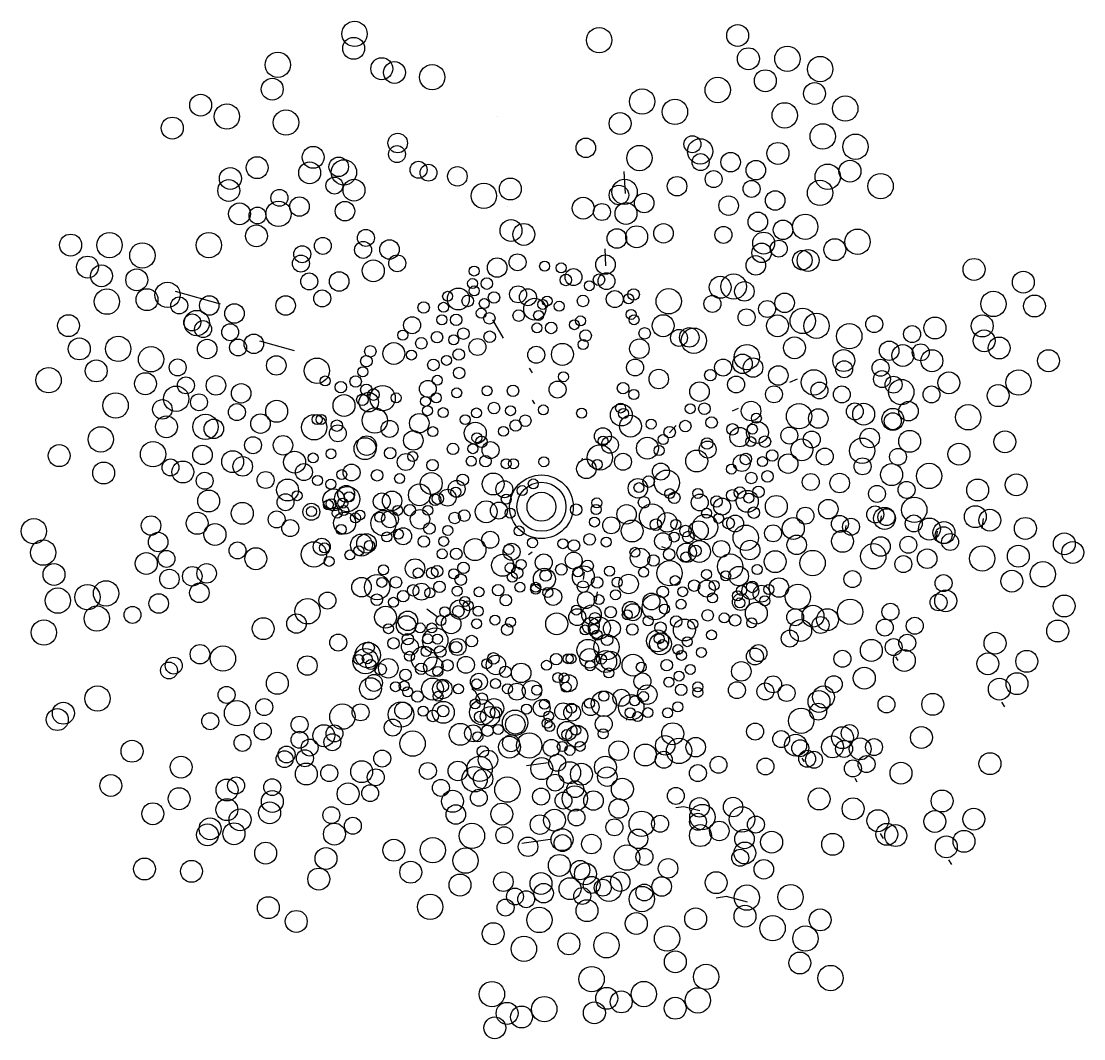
# Model space of a CAD drawing. Header units: millimetres. Extents: x 441061 to 442903, y 4515148 to 4515613.
# Drawn here: x 442387.2649 to 442387.4514, y 4515547.4728 to 4515547.6515 of the extents above; entities that cross this region are included whole.
import ezdxf

# ---------------------------------------------------------------- set-up
doc = ezdxf.new("R2010")
doc.units = ezdxf.units.MM
doc.linetypes.add('CONTINUA', pattern=[0])
doc.layers.add('01_piscinas', color=254, linetype='Continuous')

# ---------------------------------------------------------------- blocks, each defined once
blk = doc.blocks.new('A$C21391103')
at = {"layer": '01_piscinas'}
for p, q in [((152.829, 96.1433, 0), (152.8323, 96.1448, 0)), ((153.0895, 96.0377, 0), (153.0929, 96.0392, 0)), ((152.6964, 96.0217, 0), (152.6964, 96.0217, 0)), ((152.8126, 95.9886, 0), (152.8152, 95.9897, 0)), ((152.8758, 95.9128, 0), (152.8742, 95.9438, 0)), ((153.013, 95.9073, 0), (153.0156, 95.9084, 0)), ((152.7107, 95.895, 0), (152.7107, 95.895, 0)), ((152.8486, 95.8112, 0), (152.8474, 95.8351, 0)), ((152.307, 95.7576, 0), (152.244, 95.7751, 0)), ((152.7046, 95.7096, 0), (152.6899, 95.7355, 0)), ((152.4111, 95.6918, 0), (152.3626, 95.7053, 0)), ((152.7409, 95.6676, 0), (152.7451, 95.6608, 0)), ((152.9149, 95.6692, 0), (152.9149, 95.6692, 0)), ((152.9967, 95.6657, 0), (152.9983, 95.6651, 0)), ((153.1068, 95.6479, 0), (153.1175, 95.6526, 0)), ((152.7449, 95.6227, 0), (152.7481, 95.6174, 0)), ((153.0263, 95.6075, 0), (153.0345, 95.6111, 0)), ((152.9376, 95.5764, 0), (152.9471, 95.5869, 0)), ((153.0466, 95.5478, 0), (153.0481, 95.5472, 0)), ((152.8153, 95.5409, 0), (152.8144, 95.5374, 0)), ((153.2352, 95.4598, 0), (153.2336, 95.4494, 0)), ((153.3783, 95.456, 0), (153.3763, 95.4424, 0)), ((153.1855, 95.4464, 0), (153.184, 95.436, 0)), ((153.3138, 95.4386, 0), (153.3118, 95.425, 0)), ((152.7447, 95.4091, 0), (152.7397, 95.4054, 0)), ((152.9267, 95.4168, 0), (152.9316, 95.4149, 0)), ((152.8181, 95.3808, 0), (152.8166, 95.3703, 0)), ((152.8361, 95.3532, 0), (152.8341, 95.3396, 0)), ((152.5971, 95.3294, 0), (152.6116, 95.3184, 0)), ((152.9259, 95.2828, 0), (152.9209, 95.2791, 0)), ((152.9523, 95.2677, 0), (152.9473, 95.2639, 0)), ((153.2551, 95.2617, 0), (153.2583, 95.2565, 0)), ((153.4042, 95.1984, 0), (153.4084, 95.1916, 0)), ((152.7633, 95.1719, 0), (152.7625, 95.1683, 0)), ((152.8778, 95.1764, 0), (152.8769, 95.1729, 0)), ((152.7825, 95.129, 0), (152.7816, 95.1255, 0)), ((152.7369, 95.1092, 0), (152.7674, 95.1133, 0)), ((153.1238, 95.1195, 0), (153.1271, 95.1143, 0)), ((153.1979, 95.0912, 0), (153.2011, 95.086, 0)), ((153.2336, 95.0136, 0), (153.2378, 95.0068, 0)), ((152.7305, 95.0001, 0), (152.7702, 95.0055, 0)), ((153.3298, 94.9768, 0), (153.334, 94.97, 0))]:
    blk.add_line(p, q, dxfattribs=at)
at = {"layer": '01_piscinas', "elevation": 0}
for points in [[(152.6724, 95.2007), (152.6654, 95.2127), (152.6654, 95.2127), (152.66, 95.2169)], [(152.9806, 95.0454), (152.958, 95.0513), (152.958, 95.0513), (152.9465, 95.0498)], [(153.0474, 94.9172), (153.018, 94.9249), (153.018, 94.9249), (153.0031, 94.9229)]]:
    blk.add_lwpolyline(points, dxfattribs=at)
at = {"layer": '01_piscinas'}
for centre, radius in [((152.4955, 96.1371, 0), 0.0178), ((152.839, 96.1283, 0), 0.0178), ((153.0335, 96.1349, 0), 0.0154), ((152.4942, 96.1168, 0), 0.0154), ((152.3877, 96.0937, 0), 0.0178), ((153.0486, 96.1022, 0), 0.0154), ((153.1033, 96.1022, 0), 0.0178), ((152.5337, 96.0882, 0), 0.0154), ((152.5516, 96.0829, 0), 0.0154), ((153.1494, 96.0877, 0), 0.0178), ((152.6045, 96.0763, 0), 0.0178), ((153.0724, 96.0713, 0), 0.0154), ((152.3799, 96.0594, 0), 0.0154), ((153.0055, 96.0583, 0), 0.0178), ((153.1415, 96.0533, 0), 0.0154), ((152.2794, 96.037, 0), 0.0154), ((152.8994, 96.0421, 0), 0.0178), ((152.3162, 96.021, 0), 0.0178), ((152.9454, 96.0276, 0), 0.0178), ((153.0996, 96.0227, 0), 0.0178), ((153.1847, 96.0322, 0), 0.0178), ((152.3992, 96.0126, 0), 0.0178), ((152.8684, 96.0112, 0), 0.0154), ((152.2395, 96.0048, 0), 0.0154), ((153.153, 95.9931, 0), 0.0178), ((152.5561, 95.9838, 0), 0.0137), ((152.8203, 95.977, 0), 0.0137), ((152.9699, 95.9821, 0), 0.0119), ((153.199, 95.9786, 0), 0.0178), ((152.4374, 95.9637, 0), 0.0154), ((152.5551, 95.9682, 0), 0.0119), ((152.8956, 95.9627, 0), 0.0178), ((152.9808, 95.9721, 0), 0.0178), ((153.0901, 95.9692, 0), 0.0154), ((152.3587, 95.9492, 0), 0.0154), ((152.4732, 95.9504, 0), 0.0137), ((152.9815, 95.957, 0), 0.0119), ((153.0236, 95.9569, 0), 0.0137), ((152.3211, 95.9339, 0), 0.0154), ((152.4324, 95.9419, 0), 0.0154), ((152.4806, 95.9426, 0), 0.0178), ((152.5854, 95.9462, 0), 0.0119), ((152.5993, 95.9421, 0), 0.0119), ((152.6399, 95.937, 0), 0.0137), ((153.0591, 95.9457, 0), 0.0137), ((153.16, 95.9365, 0), 0.0178), ((153.1912, 95.9442, 0), 0.0154), ((152.3188, 95.917, 0), 0.0154), ((152.4672, 95.924, 0), 0.0119), ((152.4947, 95.9175, 0), 0.0154), ((152.7143, 95.9192, 0), 0.0154), ((152.8748, 95.9151, 0), 0.0178), ((152.9484, 95.9231, 0), 0.0137), ((152.9998, 95.9331, 0), 0.0119), ((153.053, 95.9193, 0), 0.0119), ((153.1492, 95.9137, 0), 0.0178), ((153.2343, 95.9232, 0), 0.0178), ((152.3899, 95.9068, 0), 0.0119), ((152.6771, 95.9096, 0), 0.0178), ((152.8668, 95.9107, 0), 0.0137), ((153.0862, 95.9031, 0), 0.0137), ((152.3887, 95.8842, 0), 0.0178), ((152.4181, 95.8945, 0), 0.0137), ((152.482, 95.888, 0), 0.0137), ((152.8165, 95.8922, 0), 0.0154), ((152.9022, 95.8995, 0), 0.0137), ((153.0208, 95.8958, 0), 0.0137), ((152.3339, 95.8843, 0), 0.0154), ((152.3592, 95.882, 0), 0.0119), ((152.8429, 95.8869, 0), 0.0119), ((152.8767, 95.8848, 0), 0.0154), ((153.0618, 95.873, 0), 0.0137), ((152.7152, 95.8608, 0), 0.0154), ((153.0972, 95.8618, 0), 0.0137), ((153.1284, 95.8661, 0), 0.0178), ((152.1514, 95.8404, 0), 0.0178), ((152.2909, 95.8403, 0), 0.0178), ((152.3577, 95.8533, 0), 0.0154), ((152.5114, 95.8504, 0), 0.0119), ((152.7332, 95.8554, 0), 0.0154), ((152.8639, 95.8496, 0), 0.0137), ((152.8917, 95.8521, 0), 0.0154), ((152.9294, 95.8569, 0), 0.0137), ((153.0135, 95.8547, 0), 0.0119), ((153.07, 95.8432, 0), 0.0154), ((153.2019, 95.8451, 0), 0.0178), ((152.0967, 95.8404, 0), 0.0154), ((152.1975, 95.8258, 0), 0.0178), ((152.4509, 95.8392, 0), 0.0119), ((152.5075, 95.8336, 0), 0.0119), ((152.5446, 95.8342, 0), 0.0137), ((153.0672, 95.8295, 0), 0.0137), ((153.0912, 95.8354, 0), 0.0119), ((153.17, 95.834, 0), 0.0154), ((152.422, 95.8275, 0), 0.0119), ((152.5555, 95.8148, 0), 0.0119), ((152.7244, 95.8162, 0), 0.0119), ((152.8479, 95.813, 0), 0.0137), ((153.1244, 95.8192, 0), 0.0137), ((153.1324, 95.8188, 0), 0.0154), ((152.1205, 95.8095, 0), 0.0154), ((152.1401, 95.7972, 0), 0.0154), ((152.4202, 95.8144, 0), 0.0119), ((152.5218, 95.8043, 0), 0.0154), ((152.6957, 95.8088, 0), 0.0137), ((152.7624, 95.8108, 0), 0.00702), ((152.7856, 95.8083, 0), 0.00702), ((153.059, 95.8119, 0), 0.0137), ((153.3655, 95.8062, 0), 0.0154), ((152.1896, 95.7915, 0), 0.0154), ((152.4318, 95.7893, 0), 0.0119), ((152.4739, 95.7893, 0), 0.0137), ((152.6635, 95.8039, 0), 0.00702), ((152.7923, 95.7914, 0), 0.00808), ((152.803, 95.7954, 0), 0.0119), ((152.8388, 95.7917, 0), 0.00808), ((152.8493, 95.7897, 0), 0.0119), ((153.0279, 95.7821, 0), 0.0178), ((153.4347, 95.7882, 0), 0.0154), ((152.2328, 95.7704, 0), 0.0178), ((152.6612, 95.7863, 0), 0.00702), ((152.6636, 95.776, 0), 0.00702), ((152.6812, 95.7863, 0), 0.00808), ((152.7251, 95.7712, 0), 0.0119), ((152.8252, 95.7832, 0), 0.00702), ((153.009, 95.7811, 0), 0.0154), ((153.043, 95.7753, 0), 0.0137), ((152.1477, 95.7609, 0), 0.0178), ((152.204, 95.7637, 0), 0.0154), ((152.2493, 95.7556, 0), 0.0119), ((152.2914, 95.7555, 0), 0.0137), ((152.3987, 95.7555, 0), 0.0137), ((152.4501, 95.7655, 0), 0.0119), ((152.6262, 95.7684, 0), 0.00702), ((152.6412, 95.7646, 0), 0.0154), ((152.6544, 95.7619, 0), 0.00808), ((152.6913, 95.7668, 0), 0.00808), ((152.7389, 95.7671, 0), 0.0119), ((152.7659, 95.7618, 0), 0.00702), ((152.8163, 95.7619, 0), 0.00808), ((152.8609, 95.7645, 0), 0.0119), ((152.8805, 95.7649, 0), 0.00702), ((152.8874, 95.771, 0), 0.00808), ((152.9367, 95.7614, 0), 0.0178), ((152.998, 95.7577, 0), 0.0119), ((153.0994, 95.7592, 0), 0.0137), ((153.3927, 95.7577, 0), 0.0178), ((153.4504, 95.7548, 0), 0.0154), ((152.3268, 95.7443, 0), 0.0137), ((152.5925, 95.7527, 0), 0.00808), ((152.6205, 95.753, 0), 0.00702), ((152.6777, 95.7582, 0), 0.00702), ((152.7485, 95.7504, 0), 0.0154), ((152.7597, 95.757, 0), 0.00702), ((152.7829, 95.7545, 0), 0.00702), ((153.0749, 95.7506, 0), 0.0119), ((152.0938, 95.7272, 0), 0.0154), ((152.2676, 95.7318, 0), 0.0119), ((152.2739, 95.7309, 0), 0.0178), ((152.5763, 95.7278, 0), 0.0119), ((152.6182, 95.7354, 0), 0.00702), ((152.6381, 95.7354, 0), 0.00808), ((152.6734, 95.7446, 0), 0.00702), ((152.6848, 95.7375, 0), 0.00808), ((152.726, 95.7413, 0), 0.00808), ((152.754, 95.7416, 0), 0.00702), ((152.8129, 95.7339, 0), 0.00702), ((152.8839, 95.743, 0), 0.00702), ((152.888, 95.7355, 0), 0.00702), ((152.9289, 95.7271, 0), 0.0154), ((153.046, 95.7389, 0), 0.0119), ((153.0895, 95.727, 0), 0.0154), ((153.1249, 95.7338, 0), 0.0178), ((153.1443, 95.727, 0), 0.0178), ((153.2253, 95.7293, 0), 0.0119), ((153.3106, 95.7239, 0), 0.0154), ((153.377, 95.7268, 0), 0.0154), ((152.2827, 95.7223, 0), 0.0119), ((152.3208, 95.7179, 0), 0.0119), ((152.6483, 95.7159, 0), 0.00808), ((152.7517, 95.724, 0), 0.00702), ((152.7716, 95.724, 0), 0.00808), ((152.8042, 95.7285, 0), 0.00702), ((152.9029, 95.7164, 0), 0.00808), ((152.9656, 95.7107, 0), 0.0137), ((152.972, 95.706, 0), 0.0178), ((153.1903, 95.7124, 0), 0.0178), ((153.2785, 95.7154, 0), 0.0119), ((152.1089, 95.6945, 0), 0.0154), ((152.1636, 95.6945, 0), 0.0178), ((152.2885, 95.6944, 0), 0.0137), ((152.3319, 95.6965, 0), 0.0119), ((152.354, 95.7017, 0), 0.0137), ((152.5632, 95.7138, 0), 0.00702), ((152.5893, 95.7024, 0), 0.00808), ((152.6113, 95.711, 0), 0.00808), ((152.6347, 95.7073, 0), 0.00702), ((152.6681, 95.6972, 0), 0.0119), ((152.6853, 95.7116, 0), 0.00808), ((152.8164, 95.7006, 0), 0.00702), ((152.82, 95.7132, 0), 0.00808), ((152.8955, 95.6948, 0), 0.0137), ((152.9511, 95.7099, 0), 0.0119), ((153.1133, 95.6961, 0), 0.0154), ((153.3797, 95.7059, 0), 0.0154), ((153.4008, 95.6958, 0), 0.0154), ((152.2097, 95.6799, 0), 0.0178), ((152.5176, 95.6911, 0), 0.00808), ((152.5506, 95.688, 0), 0.0154), ((152.5754, 95.6859, 0), 0.00702), ((152.6418, 95.6867, 0), 0.00808), ((152.7507, 95.6863, 0), 0.0119), ((152.7874, 95.6868, 0), 0.0154), ((153.0465, 95.683, 0), 0.0178), ((153.1825, 95.6781, 0), 0.0154), ((153.2463, 95.6919, 0), 0.0137), ((153.2655, 95.6852, 0), 0.0154), ((153.2906, 95.6897, 0), 0.0119), ((153.3063, 95.6779, 0), 0.0154), ((153.47, 95.6779, 0), 0.0154), ((152.1327, 95.6636, 0), 0.0154), ((152.2471, 95.6685, 0), 0.0119), ((152.3856, 95.6713, 0), 0.0137), ((152.4426, 95.6639, 0), 0.0178), ((152.5121, 95.6772, 0), 0.00808), ((152.6062, 95.672, 0), 0.00808), ((152.6247, 95.6784, 0), 0.00702), ((152.8894, 95.6684, 0), 0.0119), ((153.013, 95.6683, 0), 0.0119), ((153.0403, 95.6735, 0), 0.0137), ((153.0551, 95.6683, 0), 0.0137), ((153.1831, 95.6659, 0), 0.0119), ((153.2342, 95.6681, 0), 0.0119), ((152.0658, 95.6505, 0), 0.0178), ((152.5071, 95.6624, 0), 0.00702), ((152.6423, 95.6607, 0), 0.00808), ((152.7888, 95.6554, 0), 0.00702), ((152.9227, 95.6522, 0), 0.0137), ((152.9951, 95.6576, 0), 0.00808), ((153.0906, 95.6571, 0), 0.0137), ((153.1405, 95.6475, 0), 0.0178), ((153.2362, 95.6521, 0), 0.0119), ((153.3301, 95.6469, 0), 0.0154), ((153.428, 95.6473, 0), 0.0178), ((152.2018, 95.6456, 0), 0.0154), ((152.2587, 95.6433, 0), 0.0119), ((152.3008, 95.6433, 0), 0.0137), ((152.4542, 95.6495, 0), 0.00702), ((152.4763, 95.6407, 0), 0.00808), ((152.497, 95.6488, 0), 0.00808), ((152.5984, 95.6383, 0), 0.0119), ((152.6117, 95.6505, 0), 0.00702), ((152.7806, 95.6374, 0), 0.0119), ((152.8726, 95.6394, 0), 0.00808), ((152.9799, 95.6345, 0), 0.0137), ((153.0313, 95.6445, 0), 0.0119), ((153.1484, 95.6361, 0), 0.0119), ((153.2525, 95.6443, 0), 0.0119), ((153.2633, 95.6339, 0), 0.0178), ((152.1599, 95.615, 0), 0.0178), ((152.245, 95.6245, 0), 0.0178), ((152.3362, 95.6321, 0), 0.0137), ((152.5154, 95.6197, 0), 0.0137), ((152.512, 95.637, 0), 0.00808), ((152.5221, 95.6303, 0), 0.00808), ((152.5349, 95.6253, 0), 0.0178), ((152.5538, 95.6257, 0), 0.00702), ((152.6102, 95.6258, 0), 0.00702), ((152.6389, 95.6327, 0), 0.00702), ((152.6815, 95.6356, 0), 0.00702), ((152.718, 95.6357, 0), 0.00808), ((152.8877, 95.6305, 0), 0.00702), ((153.0845, 95.6307, 0), 0.0119), ((153.1798, 95.6305, 0), 0.0119), ((153.3057, 95.6305, 0), 0.0119), ((153.3993, 95.6289, 0), 0.0154), ((152.2256, 95.6095, 0), 0.0137), ((152.277, 95.6195, 0), 0.0119), ((152.3302, 95.6057, 0), 0.0119), ((152.3861, 95.6069, 0), 0.0154), ((152.4807, 95.615, 0), 0.0154), ((152.5065, 95.6231, 0), 0.00808), ((152.595, 95.6208, 0), 0.00702), ((152.6913, 95.6114, 0), 0.00808), ((152.8692, 95.6114, 0), 0.00702), ((152.9868, 95.6105, 0), 0.00808), ((153.0523, 95.6072, 0), 0.0137), ((153.1197, 95.5999, 0), 0.0178), ((153.1981, 95.6067, 0), 0.0119), ((153.2105, 95.6028, 0), 0.0154), ((153.2734, 95.607, 0), 0.0137), ((152.2861, 95.585, 0), 0.0178), ((152.3634, 95.5895, 0), 0.0137), ((152.5239, 95.5939, 0), 0.0178), ((152.5864, 95.5901, 0), 0.0137), ((152.5979, 95.6077, 0), 0.00702), ((152.6199, 95.605, 0), 0.00702), ((152.6666, 95.6045, 0), 0.00702), ((152.7146, 95.6077, 0), 0.00702), ((152.7606, 95.6088, 0), 0.00702), ((152.8144, 95.6042, 0), 0.00702), ((152.8701, 95.6016, 0), 0.0154), ((152.8732, 95.6038, 0), 0.00702), ((152.9669, 95.6105, 0), 0.00702), ((153.0598, 95.5972, 0), 0.00702), ((153.1467, 95.5967, 0), 0.0137), ((153.2514, 95.5955, 0), 0.0154), ((153.2513, 95.5929, 0), 0.0119), ((153.3573, 95.5984, 0), 0.0178), ((152.2313, 95.5851, 0), 0.0154), ((152.2979, 95.5822, 0), 0.0137), ((152.4388, 95.5844, 0), 0.0178), ((152.4429, 95.5953, 0), 0.00702), ((152.4486, 95.5954, 0), 0.00702), ((152.472, 95.5759, 0), 0.0119), ((152.4707, 95.5867, 0), 0.00808), ((152.5447, 95.5821, 0), 0.0119), ((152.6509, 95.5951, 0), 0.00702), ((152.665, 95.5762, 0), 0.0154), ((152.7217, 95.587, 0), 0.00808), ((152.7353, 95.5936, 0), 0.00808), ((152.883, 95.586, 0), 0.0154), ((152.9119, 95.5889, 0), 0.00702), ((152.96, 95.5861, 0), 0.00808), ((152.9969, 95.591, 0), 0.00808), ((153.0262, 95.5815, 0), 0.00808), ((153.0613, 95.5771, 0), 0.0154), ((153.0542, 95.5818, 0), 0.00702), ((152.1391, 95.5674, 0), 0.0178), ((152.395, 95.5591, 0), 0.0137), ((152.578, 95.5659, 0), 0.0137), ((152.6054, 95.5783, 0), 0.00702), ((152.6673, 95.5697, 0), 0.00702), ((152.7046, 95.5787, 0), 0.00702), ((152.8442, 95.5719, 0), 0.0119), ((152.9289, 95.5671, 0), 0.00702), ((152.938, 95.5775, 0), 0.00808), ((153.0363, 95.5706, 0), 0.0137), ((153.1061, 95.5728, 0), 0.0119), ((153.1375, 95.5672, 0), 0.0119), ((153.219, 95.5694, 0), 0.0137), ((153.2751, 95.5646, 0), 0.0154), ((153.4088, 95.564, 0), 0.0154), ((152.0807, 95.5446, 0), 0.0154), ((152.2125, 95.5465, 0), 0.0178), ((152.2819, 95.5456, 0), 0.0137), ((152.3529, 95.5591, 0), 0.0119), ((152.5102, 95.5544, 0), 0.0154), ((152.5125, 95.5586, 0), 0.0137), ((152.6337, 95.554, 0), 0.00808), ((152.6617, 95.5543, 0), 0.00702), ((152.6737, 95.564, 0), 0.00808), ((152.6865, 95.5523, 0), 0.0119), ((152.84, 95.542, 0), 0.0178), ((152.8444, 95.5651, 0), 0.00702), ((152.8542, 95.5598, 0), 0.0119), ((152.9068, 95.555, 0), 0.0154), ((152.9232, 95.5518, 0), 0.00702), ((152.9914, 95.553, 0), 0.0119), ((152.9905, 95.5617, 0), 0.00808), ((153.0519, 95.5642, 0), 0.00702), ((153.0718, 95.5642, 0), 0.00808), ((153.1237, 95.5527, 0), 0.0154), ((153.2083, 95.5515, 0), 0.0178), ((153.3443, 95.5466, 0), 0.0154), ((152.3243, 95.5361, 0), 0.0154), ((152.3384, 95.5295, 0), 0.0137), ((152.4113, 95.5354, 0), 0.0154), ((152.4373, 95.5413, 0), 0.00702), ((152.4624, 95.5472, 0), 0.00702), ((152.5454, 95.548, 0), 0.00808), ((152.5674, 95.5356, 0), 0.0119), ((152.5771, 95.5433, 0), 0.00702), ((152.6594, 95.5367, 0), 0.00702), ((152.6793, 95.5367, 0), 0.00808), ((152.7614, 95.5359, 0), 0.00702), ((152.8725, 95.536, 0), 0.0119), ((152.976, 95.537, 0), 0.0154), ((153.0393, 95.5342, 0), 0.0119), ((153.045, 95.5398, 0), 0.00808), ((153.0683, 95.5361, 0), 0.00702), ((153.0819, 95.5447, 0), 0.00808), ((153.1044, 95.5333, 0), 0.0137), ((153.1558, 95.5433, 0), 0.0119), ((153.2587, 95.5429, 0), 0.0119), ((152.1431, 95.5202, 0), 0.0154), ((152.237, 95.528, 0), 0.0119), ((152.2544, 95.5216, 0), 0.0154), ((152.4244, 95.5215, 0), 0.0119), ((152.4913, 95.5209, 0), 0.0119), ((152.605, 95.5312, 0), 0.00808), ((152.7083, 95.5332, 0), 0.00702), ((152.7188, 95.5331, 0), 0.00702), ((152.8211, 95.526, 0), 0.0137), ((152.8364, 95.5321, 0), 0.00702), ((152.9257, 95.5222, 0), 0.0119), ((153.0247, 95.5256, 0), 0.00702), ((153.209, 95.5295, 0), 0.0119), ((153.2497, 95.5179, 0), 0.0154), ((153.3024, 95.516, 0), 0.0178), ((152.285, 95.5092, 0), 0.0119), ((152.3706, 95.5103, 0), 0.0119), ((152.4435, 95.5096, 0), 0.00702), ((152.4774, 95.5179, 0), 0.00702), ((152.5271, 95.5169, 0), 0.00808), ((152.5588, 95.5123, 0), 0.00702), ((152.6032, 95.5055, 0), 0.0154), ((152.6474, 95.5106, 0), 0.00808), ((152.6902, 95.5047, 0), 0.0154), ((152.758, 95.4727, 0), 0.0447), ((152.9085, 95.5081, 0), 0.00808), ((152.9341, 95.5065, 0), 0.0178), ((153.0527, 95.5131, 0), 0.00808), ((153.0755, 95.5154, 0), 0.00808), ((153.1362, 95.5075, 0), 0.0119), ((153.1768, 95.506, 0), 0.0137), ((153.4247, 95.5035, 0), 0.0154), ((152.4014, 95.4963, 0), 0.0154), ((152.4622, 95.5044, 0), 0.00702), ((152.4852, 95.4835, 0), 0.0178), ((152.4837, 95.4909, 0), 0.0119), ((152.5866, 95.4894, 0), 0.0154), ((152.6389, 95.4979, 0), 0.0119), ((152.6376, 95.4933, 0), 0.00702), ((152.7058, 95.4973, 0), 0.0119), ((152.758, 95.4727, 0), 0.0344), ((152.7308, 95.4955, 0), 0.00702), ((152.7465, 95.5048, 0), 0.00702), ((152.8934, 95.4987, 0), 0.0137), ((152.8949, 95.4996, 0), 0.00702), ((152.9381, 95.4912, 0), 0.00702), ((152.9777, 95.4915, 0), 0.00702), ((153.0367, 95.4926, 0), 0.00808), ((153.0628, 95.4936, 0), 0.00808), ((153.2292, 95.4908, 0), 0.0119), ((153.2708, 95.4964, 0), 0.0119), ((153.3706, 95.4963, 0), 0.0154), ((152.2906, 95.4808, 0), 0.0154), ((152.3985, 95.479, 0), 0.0119), ((152.4148, 95.4883, 0), 0.00702), ((152.4664, 95.4825, 0), 0.0154), ((152.4626, 95.4768, 0), 0.00702), ((152.4789, 95.4779, 0), 0.00702), ((152.4878, 95.4867, 0), 0.00702), ((152.5337, 95.4802, 0), 0.0119), ((152.5482, 95.481, 0), 0.0137), ((152.6087, 95.4824, 0), 0.00808), ((152.6124, 95.4842, 0), 0.00808), ((152.6262, 95.4855, 0), 0.0119), ((152.7086, 95.4834, 0), 0.00702), ((152.758, 95.4727, 0), 0.0203), ((152.8356, 95.4781, 0), 0.00702), ((152.902, 95.4789, 0), 0.00808), ((152.9445, 95.4854, 0), 0.00808), ((152.9803, 95.4787, 0), 0.0119), ((153.0039, 95.4801, 0), 0.00808), ((153.0117, 95.473, 0), 0.0119), ((153.0259, 95.4887, 0), 0.00808), ((153.047, 95.4804, 0), 0.0154), ((153.0492, 95.485, 0), 0.00702), ((153.0878, 95.4732, 0), 0.0154), ((153.2816, 95.4684, 0), 0.0178), ((152.3378, 95.4635, 0), 0.0154), ((152.4348, 95.4657, 0), 0.0119), ((152.435, 95.466, 0), 0.00702), ((152.4587, 95.4753, 0), 0.00702), ((152.4712, 95.4638, 0), 0.00702), ((152.4802, 95.4674, 0), 0.00702), ((152.5561, 95.4676, 0), 0.00702), ((152.5731, 95.4678, 0), 0.00808), ((152.5874, 95.4551, 0), 0.0137), ((152.5985, 95.4677, 0), 0.00702), ((152.6496, 95.4603, 0), 0.00808), ((152.6803, 95.4657, 0), 0.0154), ((152.6982, 95.4673, 0), 0.0119), ((152.714, 95.4638, 0), 0.00702), ((152.8067, 95.4686, 0), 0.00808), ((152.8347, 95.4689, 0), 0.00702), ((152.8775, 95.4621, 0), 0.0137), ((152.9133, 95.4589, 0), 0.0178), ((152.9899, 95.4636, 0), 0.00702), ((153.0563, 95.4644, 0), 0.00808), ((153.1286, 95.4602, 0), 0.0119), ((153.1608, 95.4694, 0), 0.0137), ((153.2267, 95.462, 0), 0.0119), ((153.2398, 95.4564, 0), 0.0154), ((153.2424, 95.4581, 0), 0.0119), ((153.3673, 95.4588, 0), 0.0154), ((153.3877, 95.4538, 0), 0.0154), ((152.0451, 95.4384, 0), 0.0178), ((152.2097, 95.4463, 0), 0.0137), ((152.2745, 95.4495, 0), 0.0154), ((152.3861, 95.4549, 0), 0.0119), ((152.4052, 95.4427, 0), 0.0119), ((152.4815, 95.4498, 0), 0.0154), ((152.4967, 95.4571, 0), 0.00702), ((152.5031, 95.4611, 0), 0.00702), ((152.5362, 95.4498, 0), 0.0178), ((152.5309, 95.4581, 0), 0.00702), ((152.5453, 95.4551, 0), 0.0119), ((152.6361, 95.4569, 0), 0.00808), ((152.8324, 95.4513, 0), 0.00702), ((152.8559, 95.4466, 0), 0.0119), ((152.8853, 95.4387, 0), 0.0154), ((152.9186, 95.4475, 0), 0.00808), ((152.9347, 95.4508, 0), 0.0137), ((152.9466, 95.4479, 0), 0.00702), ((152.9877, 95.4442, 0), 0.0178), ((153.0069, 95.4564, 0), 0.00702), ((153.0208, 95.4497, 0), 0.00808), ((153.03, 95.4492, 0), 0.0119), ((153.1116, 95.4422, 0), 0.0154), ((153.1771, 95.4486, 0), 0.0119), ((153.1927, 95.4447, 0), 0.0119), ((153.2808, 95.4493, 0), 0.0119), ((153.3028, 95.4414, 0), 0.0154), ((153.4376, 95.4423, 0), 0.0154), ((152.2994, 95.4337, 0), 0.0154), ((152.4767, 95.4408, 0), 0.00702), ((152.557, 95.4342, 0), 0.00702), ((152.5636, 95.4313, 0), 0.0119), ((152.6006, 95.4422, 0), 0.00808), ((152.6264, 95.4395, 0), 0.00702), ((152.7266, 95.4387, 0), 0.00702), ((152.9602, 95.4386, 0), 0.00808), ((152.9786, 95.4392, 0), 0.0137), ((153.0448, 95.4292, 0), 0.0178), ((153.0832, 95.4354, 0), 0.0119), ((153.1808, 95.4242, 0), 0.0154), ((153.3232, 95.4364, 0), 0.0154), ((153.3228, 95.4327, 0), 0.0119), ((152.0582, 95.4083, 0), 0.0178), ((152.2197, 95.4231, 0), 0.0137), ((152.4384, 95.4058, 0), 0.0178), ((152.4494, 95.4166, 0), 0.0119), ((152.5053, 95.4189, 0), 0.0154), ((152.5122, 95.4212, 0), 0.0137), ((152.5164, 95.4183, 0), 0.00702), ((152.5408, 95.4303, 0), 0.00702), ((152.5927, 95.4238, 0), 0.00808), ((152.6207, 95.4241, 0), 0.00702), ((152.6646, 95.4125, 0), 0.0154), ((152.6861, 95.4264, 0), 0.0119), ((152.7453, 95.4221, 0), 0.00702), ((152.7881, 95.4208, 0), 0.00702), ((152.8036, 95.4183, 0), 0.00808), ((152.8256, 95.4269, 0), 0.00808), ((152.8489, 95.4232, 0), 0.00702), ((152.9287, 95.4243, 0), 0.0119), ((152.9443, 95.4302, 0), 0.00702), ((152.9642, 95.4302, 0), 0.00808), ((152.9798, 95.4098, 0), 0.0154), ((153.0104, 95.4134, 0), 0.0119), ((153.051, 95.4119, 0), 0.0137), ((153.1164, 95.4192, 0), 0.0137), ((153.2342, 95.4169, 0), 0.0137), ((153.2732, 95.4193, 0), 0.0119), ((153.3319, 95.4232, 0), 0.0119), ((153.4923, 95.4206, 0), 0.0154), ((153.5041, 95.4084, 0), 0.0154), ((152.2314, 95.3995, 0), 0.0119), ((152.3311, 95.4114, 0), 0.0119), ((152.3568, 95.3997, 0), 0.0154), ((152.4533, 95.4149, 0), 0.00702), ((152.489, 95.405, 0), 0.00702), ((152.5016, 95.411, 0), 0.00702), ((152.6184, 95.4065, 0), 0.00702), ((152.6383, 95.4065, 0), 0.00808), ((152.716, 95.4095, 0), 0.0119), ((152.712, 95.4128, 0), 0.00702), ((152.8032, 95.3971, 0), 0.0119), ((152.8893, 95.4087, 0), 0.00702), ((152.8964, 95.4008, 0), 0.0137), ((152.9374, 95.4058, 0), 0.00808), ((152.9619, 95.4081, 0), 0.0137), ((152.9608, 95.4022, 0), 0.00702), ((152.9743, 95.4107, 0), 0.00808), ((153.0862, 95.3956, 0), 0.0154), ((153.1388, 95.3937, 0), 0.0178), ((153.224, 95.4031, 0), 0.0178), ((153.2997, 95.3997, 0), 0.0137), ((153.377, 95.4001, 0), 0.0178), ((153.4277, 95.4032, 0), 0.0154), ((152.203, 95.393, 0), 0.0154), ((152.4597, 95.396, 0), 0.00702), ((152.5804, 95.3858, 0), 0.0137), ((152.6485, 95.387, 0), 0.00808), ((152.7034, 95.3905, 0), 0.0154), ((152.7141, 95.3868, 0), 0.00702), ((152.7294, 95.3917, 0), 0.00702), ((152.7612, 95.3945, 0), 0.0119), ((152.8228, 95.3896, 0), 0.00808), ((152.9154, 95.3972, 0), 0.00808), ((152.9379, 95.3793, 0), 0.0178), ((153.023, 95.3887, 0), 0.0178), ((153.2662, 95.3922, 0), 0.0119), ((153.4622, 95.3778, 0), 0.0178), ((152.0734, 95.3776, 0), 0.0154), ((152.2355, 95.3712, 0), 0.0137), ((152.2676, 95.375, 0), 0.0137), ((152.2877, 95.3791, 0), 0.0137), ((152.536, 95.3841, 0), 0.00702), ((152.5847, 95.3797, 0), 0.00702), ((152.6046, 95.3797, 0), 0.00808), ((152.6115, 95.3821, 0), 0.00808), ((152.6349, 95.3785, 0), 0.00702), ((152.717, 95.3737, 0), 0.00702), ((152.7239, 95.3798, 0), 0.00808), ((152.7621, 95.371, 0), 0.0154), ((152.7639, 95.3761, 0), 0.00808), ((152.7859, 95.3847, 0), 0.00808), ((152.8168, 95.3744, 0), 0.0154), ((152.8092, 95.3811, 0), 0.00702), ((152.8536, 95.3822, 0), 0.00702), ((152.9015, 95.3807, 0), 0.00702), ((152.9898, 95.3777, 0), 0.00702), ((153.0167, 95.3757, 0), 0.00702), ((153.035, 95.3753, 0), 0.0137), ((153.0609, 95.3845, 0), 0.00702), ((153.1947, 95.3711, 0), 0.0119), ((153.4186, 95.3681, 0), 0.0154), ((152.1465, 95.351, 0), 0.0178), ((152.2776, 95.3518, 0), 0.0137), ((152.5053, 95.3597, 0), 0.0137), ((152.5272, 95.3598, 0), 0.0178), ((152.5337, 95.3665, 0), 0.00702), ((152.5536, 95.3665, 0), 0.00808), ((152.5895, 95.3534, 0), 0.0119), ((152.6147, 95.3602, 0), 0.00808), ((152.6446, 95.3703, 0), 0.00808), ((152.7278, 95.3597, 0), 0.00702), ((152.7498, 95.3569, 0), 0.00702), ((152.7499, 95.3596, 0), 0.00702), ((152.8163, 95.3604, 0), 0.00808), ((152.8363, 95.3664, 0), 0.00808), ((152.8643, 95.3667, 0), 0.00702), ((152.8804, 95.3642, 0), 0.0137), ((152.9456, 95.3689, 0), 0.00702), ((152.9725, 95.3619, 0), 0.00808), ((152.9901, 95.3577, 0), 0.0119), ((153.0005, 95.3623, 0), 0.00702), ((153.0513, 95.3545, 0), 0.0119), ((153.054, 95.3601, 0), 0.00808), ((153.0915, 95.3592, 0), 0.0137), ((153.3227, 95.3655, 0), 0.0119), ((152.0788, 95.3408, 0), 0.0178), ((152.1204, 95.3457, 0), 0.0178), ((152.2205, 95.3368, 0), 0.0137), ((152.4574, 95.3409, 0), 0.0119), ((152.5268, 95.3421, 0), 0.00808), ((152.5637, 95.347, 0), 0.00808), ((152.5778, 95.3553, 0), 0.00808), ((152.6011, 95.3517, 0), 0.00702), ((152.6397, 95.3542, 0), 0.00702), ((152.6703, 95.353, 0), 0.00702), ((152.6972, 95.3555, 0), 0.00808), ((152.708, 95.3414, 0), 0.00808), ((152.7669, 95.3524, 0), 0.00702), ((152.7745, 95.3461, 0), 0.0119), ((152.8205, 95.3416, 0), 0.0119), ((152.8388, 95.3422, 0), 0.00702), ((152.862, 95.3491, 0), 0.00702), ((152.9171, 95.3317, 0), 0.0178), ((152.9124, 95.3396, 0), 0.0119), ((152.9283, 95.3531, 0), 0.00808), ((152.9563, 95.3534, 0), 0.00702), ((152.9982, 95.3446, 0), 0.00702), ((153.0332, 95.3476, 0), 0.00702), ((153.038, 95.3389, 0), 0.0119), ((153.039, 95.3552, 0), 0.00702), ((153.067, 95.3506, 0), 0.0119), ((153.0774, 95.3565, 0), 0.00702), ((153.1181, 95.3461, 0), 0.0178), ((153.3157, 95.3384, 0), 0.0119), ((153.3257, 95.3406, 0), 0.0154), ((152.4295, 95.3258, 0), 0.0178), ((152.5501, 95.3385, 0), 0.00702), ((152.6433, 95.3282, 0), 0.0137), ((152.6505, 95.3397, 0), 0.00702), ((152.6551, 95.3337, 0), 0.00702), ((152.807, 95.3275, 0), 0.00702), ((152.8282, 95.321, 0), 0.0137), ((152.8835, 95.3278, 0), 0.0119), ((152.8865, 95.3245, 0), 0.0119), ((152.9308, 95.329, 0), 0.00702), ((152.954, 95.3358, 0), 0.00702), ((153.0367, 95.3376, 0), 0.00702), ((153.0597, 95.3232, 0), 0.0154), ((153.0717, 95.3406, 0), 0.00702), ((153.1393, 95.319, 0), 0.0154), ((153.1915, 95.3251, 0), 0.0178), ((153.248, 95.3252, 0), 0.0119), ((153.4921, 95.3333, 0), 0.0154), ((152.1335, 95.3156, 0), 0.0178), ((152.1836, 95.3208, 0), 0.0119), ((152.4139, 95.3086, 0), 0.0137), ((152.539, 95.3176, 0), 0.0154), ((152.5679, 95.3059, 0), 0.0137), ((152.5703, 95.3124, 0), 0.0137), ((152.6168, 95.3129, 0), 0.00702), ((152.6222, 95.3251, 0), 0.00702), ((152.6312, 95.3081, 0), 0.0137), ((152.6412, 95.3257, 0), 0.00808), ((152.6692, 95.326, 0), 0.00702), ((152.6927, 95.3135, 0), 0.00702), ((152.7794, 95.3082, 0), 0.0154), ((152.8082, 95.3176, 0), 0.0119), ((152.8332, 95.316, 0), 0.00808), ((152.8552, 95.3247, 0), 0.00808), ((152.8785, 95.321, 0), 0.00702), ((152.9079, 95.3124, 0), 0.00702), ((152.9472, 95.3114, 0), 0.00808), ((152.9914, 95.3202, 0), 0.00808), ((153.0147, 95.3166, 0), 0.00702), ((153.0299, 95.3132, 0), 0.00808), ((153.1143, 95.3175, 0), 0.0119), ((153.1596, 95.314, 0), 0.0154), ((152.0592, 95.296, 0), 0.0178), ((152.3672, 95.3014, 0), 0.0154), ((152.5431, 95.3014, 0), 0.00702), ((152.5875, 95.3025, 0), 0.00702), ((152.6039, 95.3024, 0), 0.00702), ((152.6669, 95.3084, 0), 0.00702), ((152.7098, 95.3001, 0), 0.00808), ((152.7147, 95.3107, 0), 0.00702), ((152.8192, 95.2996, 0), 0.00702), ((152.8273, 95.3054, 0), 0.0119), ((152.8393, 95.3023, 0), 0.0154), ((152.8313, 95.3005, 0), 0.00702), ((152.8569, 95.3015, 0), 0.0119), ((152.8856, 95.3003, 0), 0.00808), ((152.9252, 95.3028, 0), 0.00808), ((152.9587, 95.2996, 0), 0.0154), ((152.9705, 95.3078, 0), 0.00702), ((153.0532, 95.3096, 0), 0.00702), ((153.122, 95.2988, 0), 0.0154), ((153.15, 95.3066, 0), 0.0119), ((153.2402, 95.303, 0), 0.0119), ((153.2822, 95.3056, 0), 0.0119), ((153.483, 95.2982, 0), 0.0154), ((152.4726, 95.2819, 0), 0.0119), ((152.5702, 95.2868, 0), 0.00808), ((152.6089, 95.2849, 0), 0.0178), ((152.5983, 95.2871, 0), 0.00702), ((152.6119, 95.2868, 0), 0.00702), ((152.66, 95.284, 0), 0.00808), ((152.8362, 95.2924, 0), 0.00702), ((152.8493, 95.2754, 0), 0.0178), ((152.8501, 95.2857, 0), 0.00808), ((152.9211, 95.2844, 0), 0.0154), ((152.9251, 95.2801, 0), 0.0154), ((152.9233, 95.2873, 0), 0.00702), ((152.9628, 95.2831, 0), 0.00702), ((152.9969, 95.2926, 0), 0.00702), ((153.1067, 95.2875, 0), 0.0119), ((153.2717, 95.2816, 0), 0.0119), ((153.395, 95.281, 0), 0.0154), ((152.2784, 95.2655, 0), 0.0137), ((152.3107, 95.2594, 0), 0.0178), ((152.514, 95.2644, 0), 0.0178), ((152.5152, 95.2747, 0), 0.00808), ((152.5502, 95.2808, 0), 0.00808), ((152.5733, 95.2761, 0), 0.0119), ((152.5931, 95.2588, 0), 0.0178), ((152.596, 95.2694, 0), 0.00702), ((152.6159, 95.2694, 0), 0.00808), ((152.6403, 95.2757, 0), 0.0119), ((152.638, 95.2754, 0), 0.00808), ((152.8232, 95.271, 0), 0.0154), ((152.9282, 95.2791, 0), 0.00702), ((152.9497, 95.2721, 0), 0.00702), ((152.9825, 95.268, 0), 0.00702), ((153.0627, 95.2671, 0), 0.0119), ((153.2212, 95.2709, 0), 0.0154), ((153.2526, 95.2756, 0), 0.0119), ((152.2415, 95.2495, 0), 0.0119), ((152.4292, 95.2496, 0), 0.0137), ((152.5109, 95.2558, 0), 0.0178), ((152.5013, 95.2582, 0), 0.00702), ((152.5134, 95.2591, 0), 0.00702), ((152.5429, 95.2458, 0), 0.0137), ((152.5727, 95.2626, 0), 0.00702), ((152.6062, 95.2481, 0), 0.0137), ((152.6519, 95.2506, 0), 0.0119), ((152.694, 95.2505, 0), 0.0137), ((152.6905, 95.2597, 0), 0.00808), ((152.7787, 95.2585, 0), 0.00808), ((152.7954, 95.2592, 0), 0.00702), ((152.7995, 95.2592, 0), 0.00702), ((152.8254, 95.2598, 0), 0.0137), ((152.8481, 95.2552, 0), 0.0154), ((152.8422, 95.2587, 0), 0.00702), ((152.855, 95.256, 0), 0.0137), ((152.8866, 95.2502, 0), 0.0154), ((152.9546, 95.2639, 0), 0.00702), ((153.0578, 95.2623, 0), 0.0119), ((153.1807, 95.2592, 0), 0.0119), ((153.2676, 95.2568, 0), 0.0154), ((153.3848, 95.2521, 0), 0.0154), ((153.4395, 95.2555, 0), 0.0154), ((152.2349, 95.2427, 0), 0.0119), ((152.5183, 95.251, 0), 0.00702), ((152.5321, 95.2443, 0), 0.00808), ((152.5671, 95.2364, 0), 0.00808), ((152.5891, 95.2451, 0), 0.00808), ((152.6124, 95.2414, 0), 0.00702), ((152.626, 95.2499, 0), 0.00808), ((152.6812, 95.2522, 0), 0.00702), ((152.7073, 95.2407, 0), 0.00808), ((152.7294, 95.2393, 0), 0.0137), ((152.7651, 95.25, 0), 0.00702), ((152.8264, 95.2493, 0), 0.00702), ((152.8526, 95.2392, 0), 0.00702), ((152.8982, 95.2474, 0), 0.00702), ((152.9339, 95.2501, 0), 0.00808), ((152.967, 95.2442, 0), 0.00702), ((153.0386, 95.2414, 0), 0.0137), ((153.2113, 95.2319, 0), 0.0154), ((152.387, 95.2247, 0), 0.0154), ((152.5179, 95.2171, 0), 0.0154), ((152.5228, 95.2252, 0), 0.0119), ((152.605, 95.2166, 0), 0.0154), ((152.6188, 95.2167, 0), 0.0137), ((152.6702, 95.2268, 0), 0.0119), ((152.667, 95.2238, 0), 0.00702), ((152.6934, 95.2242, 0), 0.00702), ((152.781, 95.2326, 0), 0.00702), ((152.7897, 95.2322, 0), 0.00702), ((152.7962, 95.2248, 0), 0.0119), ((152.8998, 95.2274, 0), 0.0119), ((152.937, 95.2264, 0), 0.00702), ((152.9512, 95.2348, 0), 0.00702), ((153.0832, 95.2232, 0), 0.0119), ((153.1684, 95.2233, 0), 0.0119), ((153.401, 95.2165, 0), 0.0154), ((153.4258, 95.2242, 0), 0.0154), ((152.1345, 95.2033, 0), 0.0178), ((152.3157, 95.2084, 0), 0.0119), ((152.5531, 95.2199, 0), 0.00702), ((152.5652, 95.2209, 0), 0.00702), ((152.5701, 95.2127, 0), 0.00702), ((152.6195, 95.2207, 0), 0.00808), ((152.6414, 95.2167, 0), 0.00702), ((152.7104, 95.217, 0), 0.00702), ((152.7234, 95.2129, 0), 0.0119), ((152.7448, 95.2148, 0), 0.0137), ((152.7514, 95.2151, 0), 0.00702), ((152.7926, 95.2191, 0), 0.00702), ((152.8702, 95.2044, 0), 0.0119), ((152.9066, 95.2088, 0), 0.0137), ((152.9541, 95.2155, 0), 0.00808), ((152.9775, 95.2119, 0), 0.00702), ((152.9776, 95.2196, 0), 0.00702), ((153.0325, 95.215, 0), 0.0119), ((153.0724, 95.2132, 0), 0.0119), ((153.1023, 95.211, 0), 0.0119), ((153.1541, 95.2055, 0), 0.0154), ((152.3305, 95.1827, 0), 0.0178), ((152.3687, 95.1913, 0), 0.0119), ((152.584, 95.2061, 0), 0.00808), ((152.6127, 95.2064, 0), 0.00702), ((152.6748, 95.1839, 0), 0.0178), ((152.6648, 95.1956, 0), 0.00702), ((152.6741, 95.2031, 0), 0.00808), ((152.6912, 95.1894, 0), 0.0137), ((152.7583, 95.1897, 0), 0.0119), ((152.7623, 95.1953, 0), 0.00702), ((152.8271, 95.1913, 0), 0.0119), ((152.8254, 95.1966, 0), 0.00702), ((152.8456, 95.196, 0), 0.0178), ((152.8456, 95.2065, 0), 0.00702), ((152.8841, 95.191, 0), 0.0178), ((152.8888, 95.2, 0), 0.00702), ((152.9014, 95.206, 0), 0.00702), ((153.1477, 95.1991, 0), 0.0154), ((153.2425, 95.195, 0), 0.0119), ((153.3075, 95.1951, 0), 0.0154), ((152.078, 95.1737, 0), 0.0154), ((152.0866, 95.1826, 0), 0.0154), ((152.4784, 95.1778, 0), 0.0178), ((152.504, 95.1839, 0), 0.0119), ((152.5607, 95.1808, 0), 0.0178), ((152.5638, 95.1864, 0), 0.0119), ((152.5917, 95.1855, 0), 0.00702), ((152.6055, 95.1788, 0), 0.00808), ((152.6201, 95.1839, 0), 0.0154), ((152.6199, 95.1857, 0), 0.00808), ((152.672, 95.1776, 0), 0.00808), ((152.6858, 95.1782, 0), 0.0137), ((152.6941, 95.1836, 0), 0.00808), ((152.7209, 95.1693, 0), 0.0178), ((152.737, 95.1884, 0), 0.00702), ((152.7681, 95.1787, 0), 0.00702), ((152.7885, 95.1853, 0), 0.0119), ((152.8011, 95.1836, 0), 0.0119), ((152.8001, 95.1897, 0), 0.00702), ((152.8825, 95.1833, 0), 0.00702), ((152.893, 95.1778, 0), 0.00702), ((152.9075, 95.1835, 0), 0.00702), ((152.9352, 95.1832, 0), 0.00702), ((152.9495, 95.1916, 0), 0.00702), ((153.1227, 95.172, 0), 0.0178), ((153.1464, 95.1848, 0), 0.0119), ((152.2928, 95.1714, 0), 0.0119), ((152.4183, 95.1666, 0), 0.0119), ((152.5491, 95.1625, 0), 0.0119), ((152.7212, 95.167, 0), 0.0137), ((152.766, 95.1685, 0), 0.00702), ((152.7695, 95.1639, 0), 0.00702), ((152.794, 95.1574, 0), 0.0137), ((152.8454, 95.1675, 0), 0.0119), ((152.3666, 95.1571, 0), 0.0119), ((152.4182, 95.1453, 0), 0.0119), ((152.4523, 95.151, 0), 0.0154), ((152.4673, 95.1542, 0), 0.0119), ((152.577, 95.1399, 0), 0.0178), ((152.6439, 95.153, 0), 0.0154), ((152.662, 95.1544, 0), 0.0119), ((152.6685, 95.1496, 0), 0.00702), ((152.6821, 95.1581, 0), 0.00808), ((152.6972, 95.1599, 0), 0.00702), ((152.7408, 95.1374, 0), 0.0178), ((152.7935, 95.1526, 0), 0.00702), ((152.8076, 95.1504, 0), 0.0154), ((152.8061, 95.1586, 0), 0.00702), ((152.8446, 95.1538, 0), 0.00702), ((152.9423, 95.1538, 0), 0.0154), ((153.058, 95.1569, 0), 0.0119), ((153.0946, 95.1463, 0), 0.0119), ((153.1807, 95.1483, 0), 0.0154), ((153.1908, 95.1547, 0), 0.0119), ((153.2916, 95.1485, 0), 0.0154), ((152.183, 95.1292, 0), 0.0154), ((152.3381, 95.1409, 0), 0.0119), ((152.4324, 95.1344, 0), 0.0119), ((152.4643, 95.1418, 0), 0.0119), ((152.713, 95.135, 0), 0.0154), ((152.7152, 95.1405, 0), 0.0119), ((152.7721, 95.1339, 0), 0.0119), ((152.7872, 95.1359, 0), 0.00702), ((152.8122, 95.1361, 0), 0.00702), ((152.8663, 95.1301, 0), 0.0137), ((152.9318, 95.1374, 0), 0.0137), ((152.9512, 95.1296, 0), 0.0178), ((152.9746, 95.1349, 0), 0.0137), ((153.1149, 95.1377, 0), 0.0154), ((153.1214, 95.1334, 0), 0.0119), ((153.1667, 95.1353, 0), 0.0154), ((153.1829, 95.1325, 0), 0.0119), ((153.2055, 95.1325, 0), 0.0154), ((153.225, 95.1351, 0), 0.0119), ((152.3972, 95.1181, 0), 0.0119), ((152.4, 95.1246, 0), 0.0119), ((152.4258, 95.1193, 0), 0.0119), ((152.5343, 95.1189, 0), 0.0119), ((152.6756, 95.1289, 0), 0.00808), ((152.6829, 95.117, 0), 0.0137), ((152.7977, 95.1304, 0), 0.00702), ((152.9039, 95.1239, 0), 0.0154), ((152.9297, 95.1173, 0), 0.0119), ((153.1311, 95.1187, 0), 0.0119), ((153.1407, 95.1173, 0), 0.0119), ((153.3878, 95.1117, 0), 0.0154), ((152.2519, 95.1069, 0), 0.0154), ((152.4278, 95.0972, 0), 0.0154), ((152.46, 95.0984, 0), 0.0119), ((152.5055, 95.1005, 0), 0.0154), ((152.5985, 95.1015, 0), 0.0119), ((152.6406, 95.1015, 0), 0.0137), ((152.6711, 95.1044, 0), 0.0178), ((152.7584, 95.1048, 0), 0.0154), ((152.7802, 95.113, 0), 0.0119), ((152.7976, 95.0991, 0), 0.0154), ((152.8141, 95.0969, 0), 0.0154), ((152.8478, 95.1068, 0), 0.0154), ((152.9777, 95.0985, 0), 0.0119), ((153.0066, 95.1102, 0), 0.0119), ((153.0726, 95.1078, 0), 0.0119), ((153.1954, 95.1051, 0), 0.0119), ((153.2145, 95.1111, 0), 0.0119), ((153.2629, 95.0985, 0), 0.0154), ((152.1532, 95.081, 0), 0.0154), ((152.5252, 95.0926, 0), 0.0119), ((152.6641, 95.0898, 0), 0.0178), ((152.676, 95.0903, 0), 0.0137), ((152.7773, 95.0851, 0), 0.0119), ((152.8504, 95.0935, 0), 0.0137), ((152.3164, 95.0748, 0), 0.0154), ((152.3291, 95.0812, 0), 0.0119), ((152.3799, 95.0787, 0), 0.0119), ((152.4864, 95.0694, 0), 0.0154), ((152.5174, 95.0703, 0), 0.0119), ((152.6168, 95.0777, 0), 0.0119), ((152.7101, 95.0753, 0), 0.0178), ((152.8048, 95.0628, 0), 0.0178), ((152.8054, 95.0759, 0), 0.0119), ((152.8716, 95.0759, 0), 0.0154), ((152.2491, 95.0625, 0), 0.0154), ((152.38, 95.0586, 0), 0.0154), ((152.6331, 95.0589, 0), 0.0154), ((152.67, 95.0638, 0), 0.0119), ((152.7575, 95.0655, 0), 0.0119), ((152.7889, 95.0599, 0), 0.0119), ((152.831, 95.0599, 0), 0.0137), ((152.9467, 95.0665, 0), 0.0119), ((153.148, 95.0622, 0), 0.0154), ((153.3206, 95.0593, 0), 0.0154), ((152.2122, 95.0414, 0), 0.0154), ((152.3162, 95.0471, 0), 0.0154), ((152.3762, 95.0426, 0), 0.0154), ((152.4629, 95.0394, 0), 0.0119), ((152.6377, 95.0403, 0), 0.0137), ((152.7023, 95.0409, 0), 0.0154), ((152.8664, 95.0487, 0), 0.0137), ((152.984, 95.0368, 0), 0.0178), ((152.9799, 95.0503, 0), 0.0137), ((153.0271, 95.0508, 0), 0.0137), ((153.0396, 95.0335, 0), 0.0178), ((153.1956, 95.0484, 0), 0.0154), ((152.2926, 95.0202, 0), 0.0154), ((152.3347, 95.0329, 0), 0.0154), ((152.4931, 95.0245, 0), 0.0119), ((152.7558, 95.0261, 0), 0.0137), ((152.7763, 95.0323, 0), 0.0154), ((152.8072, 95.0361, 0), 0.0119), ((152.8988, 95.0273, 0), 0.0178), ((152.9246, 95.0274, 0), 0.0119), ((152.9778, 95.0302, 0), 0.0119), ((153.0591, 95.0262, 0), 0.0119), ((153.2304, 95.0316, 0), 0.0154), ((153.3104, 95.0305, 0), 0.0154), ((153.3651, 95.0338, 0), 0.0154), ((152.2889, 95.0118, 0), 0.0154), ((152.3261, 95.0133, 0), 0.0154), ((152.4672, 95.0128, 0), 0.0154), ((152.6604, 95.0103, 0), 0.0178), ((152.7058, 95.0112, 0), 0.0119), ((152.8604, 95.0223, 0), 0.0119), ((152.9812, 95.0107, 0), 0.0154), ((153.0077, 95.0172, 0), 0.0137), ((153.243, 95.0125, 0), 0.0154), ((153.2555, 95.0107, 0), 0.0154), ((152.6054, 94.9901, 0), 0.0178), ((152.7391, 94.995, 0), 0.0137), ((152.7869, 95.005, 0), 0.0154), ((152.7876, 95.0002, 0), 0.0119), ((152.8281, 94.9988, 0), 0.0137), ((152.8936, 95.0061, 0), 0.0137), ((153.0431, 95.006, 0), 0.0137), ((153.0812, 95.0015, 0), 0.0154), ((153.1669, 94.9984, 0), 0.0154), ((153.3266, 94.9948, 0), 0.0154), ((153.3514, 95.0026, 0), 0.0154), ((152.3706, 94.9861, 0), 0.0154), ((152.4554, 94.9785, 0), 0.0154), ((152.5506, 94.9901, 0), 0.0154), ((152.6514, 94.9755, 0), 0.0178), ((152.8781, 94.9797, 0), 0.0178), ((152.9026, 94.9808, 0), 0.0119), ((153.0371, 94.9796, 0), 0.0119), ((153.0436, 94.9862, 0), 0.0154), ((152.2005, 94.9638, 0), 0.0154), ((152.7831, 94.9688, 0), 0.0154), ((152.9358, 94.9646, 0), 0.0137), ((153.0703, 94.9634, 0), 0.0137), ((152.2665, 94.9605, 0), 0.0154), ((152.4452, 94.9496, 0), 0.0154), ((152.5744, 94.9592, 0), 0.0154), ((152.8122, 94.9622, 0), 0.0137), ((152.8197, 94.9569, 0), 0.0154), ((152.6436, 94.9412, 0), 0.0154), ((152.7045, 94.9459, 0), 0.0137), ((152.7573, 94.9434, 0), 0.0154), ((152.7981, 94.9361, 0), 0.0154), ((152.8285, 94.9414, 0), 0.0119), ((152.8441, 94.9375, 0), 0.0119), ((152.8529, 94.9361, 0), 0.0178), ((152.8686, 94.946, 0), 0.0137), ((152.9269, 94.9392, 0), 0.0137), ((153.0033, 94.9446, 0), 0.0154), ((152.7208, 94.9251, 0), 0.0119), ((152.7365, 94.9213, 0), 0.0119), ((152.761, 94.9298, 0), 0.0137), ((152.8152, 94.9258, 0), 0.0119), ((152.899, 94.9215, 0), 0.0178), ((152.9024, 94.9307, 0), 0.0119), ((153.0465, 94.9235, 0), 0.0178), ((153.1078, 94.9243, 0), 0.0178), ((152.3744, 94.9094, 0), 0.0154), ((152.6016, 94.9106, 0), 0.0178), ((152.7076, 94.9095, 0), 0.0119), ((152.8219, 94.9052, 0), 0.0154), ((152.4136, 94.8901, 0), 0.0154), ((152.7551, 94.8921, 0), 0.0178), ((152.8911, 94.8872, 0), 0.0154), ((152.9745, 94.8938, 0), 0.0154), ((153.0438, 94.8974, 0), 0.0154), ((153.1494, 94.8922, 0), 0.0154), ((152.6902, 94.8728, 0), 0.0154), ((153.0826, 94.8806, 0), 0.0178), ((152.7965, 94.8585, 0), 0.0154), ((152.8492, 94.8566, 0), 0.0178), ((152.9343, 94.8661, 0), 0.0178), ((153.1287, 94.866, 0), 0.0178), ((152.7334, 94.8517, 0), 0.0178), ((152.946, 94.8333, 0), 0.0154), ((153.1208, 94.8317, 0), 0.0154), ((152.8284, 94.809, 0), 0.0178), ((152.9892, 94.8122, 0), 0.0178), ((153.164, 94.8106, 0), 0.0178), ((152.6884, 94.7879, 0), 0.0178), ((152.8496, 94.782, 0), 0.0154), ((152.9018, 94.7881, 0), 0.0178), ((152.9776, 94.7792, 0), 0.0178), ((152.7619, 94.7669, 0), 0.0178), ((152.87, 94.777, 0), 0.0154), ((152.9458, 94.7681, 0), 0.0154), ((152.7097, 94.7609, 0), 0.0154), ((152.73, 94.7558, 0), 0.0154), ((152.8323, 94.7617, 0), 0.0154), ((152.6924, 94.7406, 0), 0.0154)]:
    blk.add_circle(centre, radius, dxfattribs=at)

msp = doc.modelspace()

# ---------------------------------------------------------------- block references
at = {"layer": '01_piscinas', "color": 6, "linetype": 'CONTINUA', "xscale": 0.125, "yscale": 0.125, "zscale": 0.125}
msp.add_blockref('A$C21391103', (442368.26149, 4515535.63213), dxfattribs=at)

doc.saveas('drawing.dxf')
